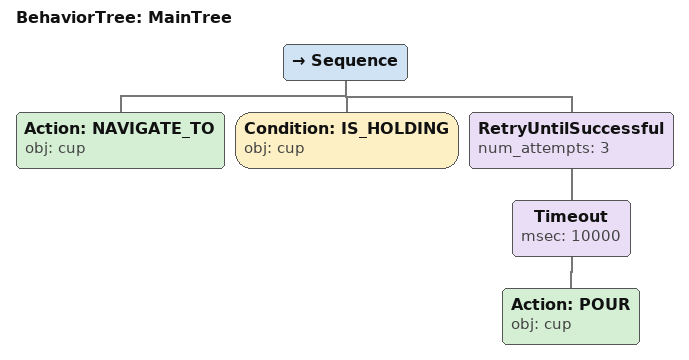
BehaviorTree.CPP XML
<root main_tree_to_execute="MainTree">
  <BehaviorTree ID="MainTree">
    <Sequence>
      <!-- Navigate to cup -->
      <Action ID="NAVIGATE_TO" obj="cup" />
      <!-- Check cup is holding before POUR -->
      <Condition ID="IS_HOLDING" obj="cup" />
      <!-- Retry POUR cup up to 3 attempts -->
      <RetryUntilSuccessful num_attempts="3">
        <!-- Timeout: POUR cup within 10s -->
        <Timeout msec="10000">
          <!-- Pour into cup -->
          <Action ID="POUR" obj="cup" />
        </Timeout>
      </RetryUntilSuccessful>
    </Sequence>
  </BehaviorTree>
</root>
